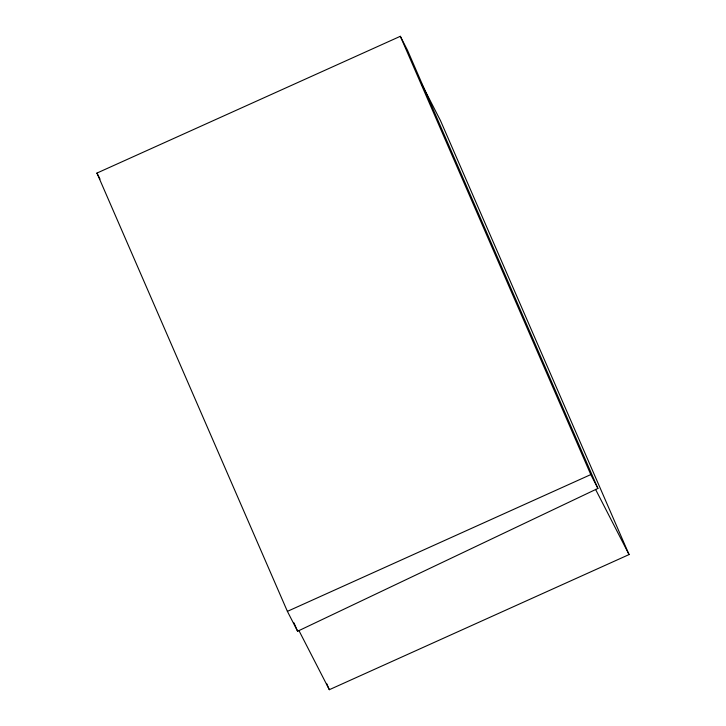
<?xml version="1.0" encoding="UTF-8"?>
<svg xmlns="http://www.w3.org/2000/svg" width="726" height="726" viewBox="0 0 726 726"><rect width="100%" height="100%" fill="white"/><g stroke="black" fill="none" stroke-linecap="round" stroke-linejoin="round"><path stroke-width="1.09" d="M96.939 173.078L400.335 36.3L407.458 50.158L597.915 488.435L297.606 631.239L287.396 611.365L96.939 173.078L99.997 179.041M287.396 611.365L590.792 474.586L597.915 488.435M298.912 630.504L329.332 689.7L629.061 554.573L440.51 120.67L421.434 83.544M595.547 489.36L629.061 554.573M400.335 36.3L590.792 474.586M326.627 683.475L329.332 689.7M293.948 622.817L297.606 631.239"/></g></svg>
